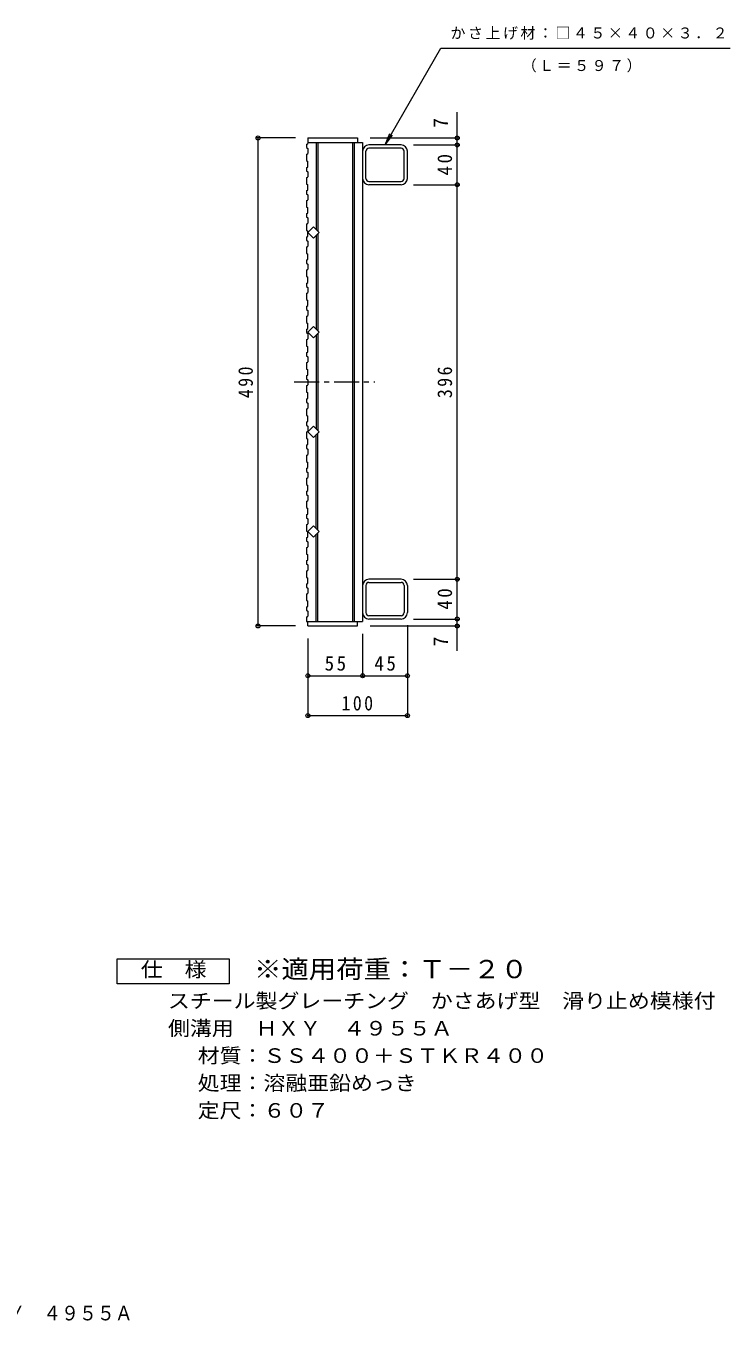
# Model space of a CAD drawing. Units: millimetres, scale not verified. Extents: x -666 to 797, y -687 to 652.
# Drawn here: x 90 to 797, y -687 to 615 of the extents above; entities that cross this region are included whole.
import ezdxf
from ezdxf.enums import TextEntityAlignment as Align

# ---------------------------------------------------------------- set-up
doc = ezdxf.new("R2010")
doc.units = ezdxf.units.MM
doc.header["$LTSCALE"] = 5
doc.header["$PDMODE"] = 32
doc.header["$PDSIZE"] = 4
doc.linetypes.add('CHAIN1', pattern=[8, 5, -1, 1, -1])
for name, color, linetype, lineweight in [('1-1_1-1ﾚｲﾔ', 2, 'Continuous', 9), ('1-2_1-2ﾚｲﾔ', 3, 'Continuous', 9), ('1-4_1-4ﾚｲﾔ', 7, 'Continuous', 9), ('F-4_F-4ﾚｲﾔ', 2, 'Continuous', 9)]:
    doc.layers.add(name, color=color, linetype=linetype, lineweight=lineweight)
doc.layers.add('F-5_F-5ﾚｲﾔ', color=2, linetype='Continuous')
doc.styles.add('ＭＳ ゴシック', font='')
doc.styles.get('ＭＳ ゴシック').set_extended_font_data('MS Gothic')

msp = doc.modelspace()

# ---------------------------------------------------------------- linework, layer by layer
at = {"layer": '1-1_1-1ﾚｲﾔ'}
for p, q in [((466.834, 495.342), (434.634, 495.342)), ((431.434, 461.742), (431.434, 488.942)), ((466.833, 492.142), (434.634, 492.142)), ((470.034, 461.742), (470.034, 488.942)), ((473.234, 461.742), (473.234, 488.942)), ((434.634, 458.542), (466.833, 458.542)), ((466.834, 455.342), (434.634, 455.342)), ((431.434, 52.942), (431.434, 25.742)), ((466.834, 59.342), (434.634, 59.342)), ((434.634, 56.142), (466.833, 56.142)), ((470.034, 52.942), (470.034, 25.742)), ((473.234, 52.942), (473.234, 25.742)), ((466.833, 22.542), (434.634, 22.542)), ((466.834, 19.342), (434.634, 19.342))]:
    msp.add_line(p, q, dxfattribs=at)
for centre, radius, start, end in [((434.634, 488.942), 6.4, 90, 180), ((466.834, 488.942), 6.4, 0, 90), ((434.634, 488.942), 3.2, 90, 180), ((466.833, 488.942), 3.2, 0, 90), ((434.634, 461.742), 6.4, 180, 270), ((434.634, 461.742), 3.2, 180, 270), ((466.833, 461.742), 3.2, 270, 0), ((466.834, 461.742), 6.4, 270, 0), ((434.634, 52.942), 6.4, 90, 180), ((434.634, 52.942), 3.2, 90, 180), ((466.833, 52.942), 3.2, 0, 90), ((466.834, 52.942), 6.4, 0, 90), ((434.634, 25.742), 6.4, 180, 270), ((434.634, 25.742), 3.2, 180, 270), ((466.833, 25.742), 3.2, 270, 0), ((466.834, 25.742), 6.4, 270, 0)]:
    msp.add_arc(centre, radius, start, end, dxfattribs=at)
at = {"layer": '1-2_1-2ﾚｲﾔ'}
for p, q in [((371.734, 495.699), (373.234, 496.699)), ((371.734, 495.699), (371.734, 492.699)), ((373.234, 502.342), (423.234, 502.342)), ((373.234, 502.342), (373.234, 496.699)), ((373.234, 497.842), (428.234, 497.842)), ((381.734, 497.842), (381.734, 410.156)), ((383.234, 497.842), (383.234, 408.656)), ((418.234, 497.842), (418.234, 16.842)), ((419.734, 497.842), (419.734, 16.842)), ((423.234, 502.342), (423.234, 497.842)), ((428.234, 497.842), (428.234, 16.842)), ((371.734, 492.699), (373.234, 491.699)), ((371.734, 485.586), (373.234, 486.586)), ((371.734, 485.586), (371.734, 479.586)), ((373.234, 491.699), (373.234, 486.586)), ((371.734, 479.586), (373.234, 478.586)), ((371.734, 472.473), (373.234, 473.473)), ((371.734, 472.473), (371.734, 469.473)), ((371.734, 469.473), (373.234, 468.473)), ((373.234, 473.473), (373.234, 478.586)), ((373.234, 468.473), (373.234, 463.36)), ((371.734, 462.36), (373.234, 463.36)), ((371.734, 462.36), (371.734, 456.36)), ((371.734, 456.36), (373.234, 455.36)), ((371.734, 449.247), (373.234, 450.247)), ((371.734, 449.247), (371.734, 446.247)), ((371.734, 446.247), (373.234, 445.247)), ((373.234, 450.247), (373.234, 455.36)), ((373.234, 445.247), (373.234, 440.134)), ((371.734, 439.134), (373.234, 440.134)), ((371.734, 439.134), (371.734, 433.134)), ((371.734, 433.134), (373.234, 432.134)), ((373.234, 427.021), (373.234, 432.134)), ((371.734, 426.021), (373.234, 427.021)), ((371.734, 426.021), (371.734, 423.021)), ((371.734, 423.021), (373.234, 422.021)), ((371.734, 415.908), (373.234, 416.908)), ((373.234, 422.021), (373.234, 416.908)), ((371.734, 415.908), (371.734, 409.908)), ((371.734, 409.908), (373.234, 408.908)), ((371.734, 402.795), (373.234, 403.795)), ((373.234, 403.795), (373.234, 408.908)), ((381.734, 404.529), (381.734, 310.156)), ((383.234, 406.028), (383.234, 308.656)), ((371.734, 402.795), (371.734, 399.795)), ((371.734, 399.795), (373.234, 398.795)), ((371.734, 392.682), (373.234, 393.682)), ((371.734, 392.682), (371.734, 386.682)), ((373.234, 398.795), (373.234, 393.682)), ((371.734, 386.682), (373.234, 385.682)), ((371.734, 379.569), (373.234, 380.569)), ((371.734, 379.569), (371.734, 376.569)), ((373.234, 380.569), (373.234, 385.682)), ((371.734, 376.569), (373.234, 375.569)), ((371.734, 369.456), (373.234, 370.456)), ((371.734, 369.456), (371.734, 363.456)), ((373.234, 375.569), (373.234, 370.456)), ((371.734, 363.456), (373.234, 362.456)), ((371.734, 356.343), (373.234, 357.343)), ((371.734, 356.343), (371.734, 353.343)), ((371.734, 353.343), (373.234, 352.343)), ((373.234, 357.343), (373.234, 362.456)), ((373.234, 352.343), (373.234, 347.23)), ((371.734, 346.23), (373.234, 347.23)), ((371.734, 346.23), (371.734, 340.23)), ((371.734, 340.23), (373.234, 339.23)), ((373.234, 334.117), (373.234, 339.23)), ((371.734, 333.117), (373.234, 334.117)), ((371.734, 333.117), (371.734, 330.117)), ((371.734, 330.117), (373.234, 329.117)), ((373.234, 329.117), (373.234, 324.004)), ((371.734, 323.004), (373.234, 324.004)), ((371.734, 323.004), (371.734, 317.004)), ((371.734, 317.004), (373.234, 316.004)), ((373.234, 310.891), (373.234, 316.004)), ((371.734, 309.891), (373.234, 310.891)), ((371.734, 309.891), (371.734, 306.891)), ((371.734, 306.891), (373.234, 305.891)), ((371.734, 299.778), (373.234, 300.777)), ((371.734, 299.778), (371.734, 293.778)), ((373.234, 305.891), (373.234, 300.777)), ((381.734, 304.528), (381.734, 210.156)), ((383.234, 306.028), (383.234, 208.656)), ((371.734, 293.778), (373.234, 292.778)), ((371.734, 286.665), (373.234, 287.665)), ((371.734, 286.665), (371.734, 283.665)), ((373.234, 287.665), (373.234, 292.778)), ((371.734, 283.665), (373.234, 282.665)), ((371.734, 276.552), (373.234, 277.552)), ((371.734, 276.552), (371.734, 270.552)), ((373.234, 282.665), (373.234, 277.552)), ((371.734, 270.552), (373.234, 269.552)), ((371.734, 263.439), (373.234, 264.438)), ((371.734, 263.439), (371.734, 260.439)), ((371.734, 260.439), (373.234, 259.438)), ((373.234, 264.438), (373.234, 269.552)), ((371.734, 253.325), (373.234, 254.326)), ((371.734, 253.325), (371.734, 247.326)), ((371.734, 247.326), (373.234, 246.325)), ((373.234, 259.438), (373.234, 254.326)), ((371.734, 240.213), (373.234, 241.213)), ((371.734, 240.213), (371.734, 237.213)), ((371.734, 237.213), (373.234, 236.213)), ((373.234, 241.213), (373.234, 246.325)), ((373.234, 236.213), (373.234, 231.099)), ((371.734, 230.1), (373.234, 231.099)), ((371.734, 230.1), (371.734, 224.099)), ((371.734, 224.099), (373.234, 223.099)), ((373.234, 217.987), (373.234, 223.099)), ((371.734, 216.986), (373.234, 217.987)), ((371.734, 216.986), (371.734, 213.986)), ((371.734, 213.986), (373.234, 212.986)), ((373.234, 212.986), (373.234, 207.873)), ((371.734, 206.873), (373.234, 207.873)), ((371.734, 206.873), (371.734, 200.873)), ((371.734, 200.873), (373.234, 199.874)), ((373.234, 194.76), (373.234, 199.874)), ((381.734, 110.156), (381.734, 204.529)), ((383.234, 108.656), (383.234, 206.029)), ((371.734, 193.76), (373.234, 194.76)), ((371.734, 193.76), (371.734, 190.76)), ((371.734, 190.76), (373.234, 189.76)), ((371.734, 183.647), (373.234, 184.647)), ((371.734, 183.647), (371.734, 177.647)), ((373.234, 189.76), (373.234, 184.647)), ((371.734, 177.647), (373.234, 176.647)), ((371.734, 170.534), (373.234, 171.534)), ((371.734, 170.534), (371.734, 167.534)), ((373.234, 171.534), (373.234, 176.647)), ((371.734, 167.534), (373.234, 166.534)), ((371.734, 160.421), (373.234, 161.421)), ((371.734, 160.421), (371.734, 154.421)), ((373.234, 166.534), (373.234, 161.421)), ((371.734, 154.421), (373.234, 153.421)), ((371.734, 147.308), (373.234, 148.308)), ((371.734, 147.308), (371.734, 144.308)), ((371.734, 144.308), (373.234, 143.308)), ((373.234, 148.308), (373.234, 153.421)), ((373.234, 143.308), (373.234, 138.195)), ((371.734, 137.195), (373.234, 138.195)), ((371.734, 137.195), (371.734, 131.195)), ((371.734, 131.195), (373.234, 130.195)), ((373.234, 125.082), (373.234, 130.195)), ((371.734, 124.082), (373.234, 125.082)), ((371.734, 124.082), (371.734, 121.082)), ((371.734, 121.082), (373.234, 120.082)), ((373.234, 120.082), (373.234, 114.969)), ((371.734, 113.969), (373.234, 114.969)), ((371.734, 113.969), (371.734, 107.969)), ((371.734, 107.969), (373.234, 106.969)), ((373.234, 101.856), (373.234, 106.969)), ((381.734, 16.842), (381.734, 104.529)), ((383.234, 16.842), (383.234, 106.028)), ((371.734, 100.856), (373.234, 101.856)), ((371.734, 100.856), (371.734, 97.856)), ((371.734, 97.856), (373.234, 96.856)), ((371.734, 90.743), (373.234, 91.743)), ((373.234, 96.856), (373.234, 91.743)), ((371.734, 90.743), (371.734, 84.743)), ((371.734, 84.743), (373.234, 83.743)), ((371.734, 77.63), (373.234, 78.63)), ((373.234, 78.63), (373.234, 83.743)), ((371.734, 77.63), (371.734, 74.63)), ((371.734, 74.63), (373.234, 73.63)), ((371.734, 67.517), (373.234, 68.517)), ((371.734, 67.517), (371.734, 61.517)), ((373.234, 73.63), (373.234, 68.517)), ((371.734, 61.517), (373.234, 60.517)), ((371.734, 54.404), (373.234, 55.404)), ((371.734, 54.404), (371.734, 51.404)), ((373.234, 55.404), (373.234, 60.517)), ((371.734, 51.404), (373.234, 50.404)), ((371.734, 44.291), (373.234, 45.291)), ((371.734, 44.291), (371.734, 38.291)), ((373.234, 50.404), (373.234, 45.291)), ((371.734, 38.291), (373.234, 37.291)), ((371.734, 31.178), (373.234, 32.178)), ((371.734, 31.178), (371.734, 28.178)), ((371.734, 28.178), (373.234, 27.178)), ((373.234, 32.178), (373.234, 37.291)), ((373.234, 27.178), (373.234, 22.065)), ((371.734, 21.065), (373.234, 22.065)), ((371.734, 21.065), (371.734, 16.842)), ((371.734, 16.842), (428.234, 16.842)), ((373.234, 12.342), (373.234, 16.842)), ((423.234, 12.342), (423.234, 16.842)), ((373.234, 12.342), (423.234, 12.342))]:
    msp.add_line(p, q, dxfattribs=at)
at = {"layer": '1-2_1-2ﾚｲﾔ', "linetype": 'CHAIN1'}
msp.add_line((359.607, 257.342), (440.531, 257.342), dxfattribs=at)
at = {"layer": '1-2_1-2ﾚｲﾔ'}
for points in [[(384.548, 407.342), (378.891, 401.685), (373.234, 407.342), (378.891, 412.999)], [(384.548, 307.342), (378.891, 301.685), (373.234, 307.342), (378.891, 312.999)], [(384.548, 207.342), (378.891, 212.999), (373.234, 207.342), (378.891, 201.686)], [(384.548, 107.342), (378.891, 112.999), (373.234, 107.342), (378.891, 101.685)]]:
    msp.add_lwpolyline(points, close=True, dxfattribs=at)
at = {"layer": '1-4_1-4ﾚｲﾔ'}
for p, q in [((523.234, -12.497), (523.234, 528.288)), ((360.734, 502.342), (321.734, 502.342)), ((323.234, 12.342), (323.234, 502.342)), ((435.734, 502.342), (524.734, 502.342)), ((450.734, 495.342), (455.517, 506.891)), ((450.734, 495.342), (458.343, 505.259)), ((479.334, 495.342), (524.734, 495.342)), ((479.334, 455.342), (524.734, 455.342)), ((479.334, 59.342), (524.734, 59.342)), ((473.234, 13.242), (473.234, -79.158)), ((479.334, 19.342), (524.734, 19.342)), ((360.734, 12.342), (321.734, 12.342)), ((428.234, 4.342), (428.234, -39.158)), ((435.734, 12.342), (524.734, 12.342)), ((373.234, -0.158), (373.234, -79.158)), ((373.234, -37.658), (473.234, -37.658)), ((373.234, -77.658), (473.234, -77.658))]:
    msp.add_line(p, q, dxfattribs=at)
msp.add_lwpolyline([(450.734, 495.342), (506.737, 592.342), (797.288, 592.342)], dxfattribs=at)
for p in [(323.234, 502.342), (523.234, 502.342), (523.234, 495.342), (523.234, 455.342), (523.234, 59.342), (323.234, 12.342), (523.234, 19.342), (523.234, 12.342), (373.234, -37.658), (428.234, -37.658), (473.234, -37.658), (373.234, -77.658), (473.234, -77.658)]:
    msp.add_point(p, dxfattribs=at)
at = {"layer": 'F-4_F-4ﾚｲﾔ'}
msp.add_lwpolyline([(181.716, -346.756), (181.716, -321.756), (294.216, -321.756), (294.216, -346.756)], close=True, dxfattribs=at)

# ---------------------------------------------------------------- texts
at = {"layer": '1-4_1-4ﾚｲﾔ', "color": 2, "style": 'ＭＳ ゴシック'}
for p in [(518.234, 512.424), (518.234, -8.173)]:
    msp.add_text('7', height=14.66, rotation=90, dxfattribs=at).set_placement(p, align=Align.BOTTOM_LEFT)
at = {"layer": '1-4_1-4ﾚｲﾔ', "char_height": 11, "attachment_point": 7, "style": 'ＭＳ ゴシック'}
for s, insert in [('\\T1.17;かさ上げ材：□４５×４０×３．２', (516.556, 601.016)), ('\\T1.17;（Ｌ＝５９７）', (588.05, 568.106))]:
    msp.add_mtext(s, dxfattribs=dict(at, insert=insert))
at = {"layer": '1-4_1-4ﾚｲﾔ', "color": 2, "char_height": 14.66, "attachment_point": 7, "rotation": 90, "style": 'ＭＳ ゴシック'}
for s, insert in [('\\T1.27;\\W0.95;40', (518.234, 464.717)), ('\\T1.27;\\W0.9;490', (318.234, 241.092)), ('\\T1.27;\\W0.9;396', (518.234, 241.092)), ('\\T1.27;\\W0.95;40', (518.234, 28.717))]:
    msp.add_mtext(s, dxfattribs=dict(at, insert=insert))
at = {"layer": '1-4_1-4ﾚｲﾔ', "color": 2, "char_height": 14.66, "attachment_point": 7, "style": 'ＭＳ ゴシック'}
for s, insert in [('\\T1.27;\\W0.95;55', (390.109, -32.658)), ('\\T1.27;\\W0.95;45', (440.109, -32.658)), ('\\T1.27;\\W0.9;100', (406.984, -72.658))]:
    msp.add_mtext(s, dxfattribs=dict(at, insert=insert))
at = {"layer": 'F-4_F-4ﾚｲﾔ', "style": 'ＭＳ ゴシック', "width": 1.1}
for s, p in [('仕\u3000様', (205.466, -344.256)), ('スチール製グレーチング\u3000かさあげ型\u3000滑り止め模様付', (232.76, -375.716)), ('側溝用\u3000ＨＸＹ\u3000４９５５Ａ', (232.76, -403.217)), ('材質：ＳＳ４００＋ＳＴＫＲ４００', (262.617, -430.715)), ('処理：溶融亜鉛めっき', (262.617, -458.216)), ('定尺：６０７', (262.617, -485.716))]:
    msp.add_text(s, height=14.66, dxfattribs=at).set_placement(p, align=Align.BOTTOM_LEFT)
at = {"layer": 'F-5_F-5ﾚｲﾔ', "color": 3, "style": 'ＭＳ ゴシック', "width": 1.1}
msp.add_text('※適用荷重：Ｔ－２０', height=18.33, dxfattribs=at).set_placement((319.216, -346.756), align=Align.BOTTOM_LEFT)
at = {"layer": 'F-5_F-5ﾚｲﾔ', "style": 'ＭＳ ゴシック', "width": 0.9}
msp.add_text('側溝用\u3000ＨＸＹ\u3000４９５５Ａ', height=14.66, dxfattribs=at).set_placement((-36.545, -689.202), align=Align.BOTTOM_LEFT)

doc.saveas('drawing.dxf')
